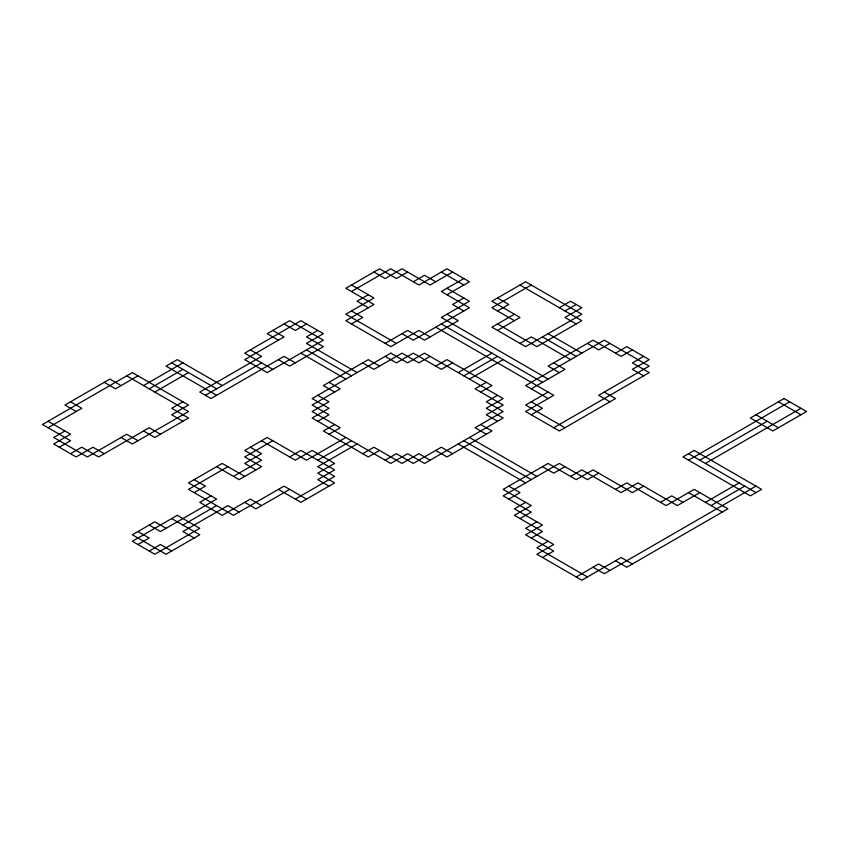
<?xml version="1.0" encoding="UTF-8"?>
<svg xmlns="http://www.w3.org/2000/svg" width="849" height="849" viewBox="0 0 849 849"><rect width="100%" height="100%" fill="white"/><g stroke="black" fill="none" stroke-linecap="round" stroke-linejoin="round"><path stroke-width="1.27" d="M48.064 427.747L81.78 408.284L70.541 401.789M137.963 375.842L115.485 388.821L104.257 382.337M64.927 430.984L53.689 437.479L87.394 456.942L126.724 434.232L137.963 440.716M143.577 385.573L182.906 362.873M149.201 388.821L182.906 369.357M59.303 447.211L70.541 440.716L42.45 424.5L132.348 372.605L188.531 405.037L171.668 414.768L182.906 421.253M154.815 392.058L188.531 372.605M70.541 453.695L81.78 447.211L98.633 456.942L149.201 427.747L160.44 434.232M351.465 291.504L390.795 268.804L418.886 285.02L446.977 268.804L469.444 281.772L446.977 294.752M306.51 323.947L295.282 330.431L284.044 323.947M182.906 401.789L171.668 408.284L188.531 418.016L154.815 437.479L143.577 430.984M368.317 294.752L357.079 301.236L368.317 307.72M407.647 272.041L396.409 278.536L379.556 268.804L345.84 288.267L373.931 304.483L345.84 320.699L390.795 346.647L418.886 330.431L430.114 336.915M205.384 395.305L261.566 362.873M317.749 330.431L306.51 336.915L323.373 346.647L289.658 366.11L278.419 359.626M413.261 281.772L424.5 275.288L435.739 281.772M351.465 323.947L362.693 317.452L351.465 310.967M452.591 272.041L430.114 285.02L402.023 268.804L385.17 278.536L373.931 272.041M463.83 278.536L441.353 291.504L469.444 307.72L413.261 340.162L402.023 333.678M385.17 343.41L407.647 330.431L424.5 340.162L458.205 320.699L446.977 314.215M463.83 297.999L452.591 304.483L463.83 310.967M531.251 285.02L491.921 307.72L514.398 320.699M227.861 466.663L188.531 489.374L233.475 515.322L284.044 486.127L306.51 499.106M272.805 440.716L244.714 456.942L261.566 466.663L239.089 479.643L216.622 466.663M497.535 310.967L508.774 304.483L497.535 297.999M194.145 492.622L205.384 486.127L194.145 479.643M317.749 421.253L328.988 414.768L312.135 405.037L340.226 388.821L328.988 382.337M430.114 356.378L418.886 362.873L402.023 353.142L373.931 369.357L362.693 362.873M233.475 476.395L261.566 460.179L244.714 450.448L267.18 437.479L306.51 460.179L345.84 437.479M514.398 314.215L491.921 327.183L525.627 346.647L581.82 314.215L525.627 281.772L491.921 301.236L520.013 317.452L497.535 330.431M210.998 495.858L199.77 502.353L222.236 515.322L250.328 499.106L261.566 505.59M334.602 424.5L323.373 430.984L368.317 456.942L379.556 450.448M435.739 366.11L446.977 359.626L491.921 385.573L480.683 392.058M137.963 544.517L149.201 538.033L137.963 531.548M289.658 456.942L300.896 450.448L334.602 469.911L317.749 479.643L328.988 486.127M328.988 434.232L340.226 427.747L312.135 411.521L328.988 401.789L317.749 395.305M452.591 362.873L441.353 369.357L413.261 353.142L396.409 362.873L385.17 356.378M182.906 525.053L216.622 505.59M559.342 307.72L570.581 301.236L581.82 307.72L564.956 317.452L576.195 323.947M149.201 551.001L160.44 544.517L171.668 551.001M458.205 372.605L491.921 353.142M564.956 310.967L576.195 304.483M317.749 460.179L351.465 440.716M463.83 375.842L497.535 356.378M520.013 343.41L531.251 336.915L570.581 359.626M357.079 443.963L317.749 466.663L334.602 476.395L295.282 499.106M469.444 379.089L503.16 359.626M289.658 489.374L255.952 508.838L244.714 502.353M362.693 453.695L373.931 447.211L402.023 463.427L418.886 453.695L430.114 460.179M486.307 382.337L475.069 388.821L503.16 405.037L486.307 414.768L497.535 421.253M385.17 460.179L396.409 453.695L413.261 463.427L441.353 447.211L452.591 453.695M497.535 395.305L486.307 401.789L503.16 411.521L475.069 427.747L486.307 434.232M531.251 388.821L564.956 369.357L553.718 362.873M609.911 343.41L598.672 349.894L587.434 343.41M548.104 392.058L525.627 405.037L564.956 427.747M615.525 353.142L626.764 346.647L649.23 359.626L632.378 369.357L643.616 375.842M632.378 349.894L621.139 356.378L593.048 340.162L548.104 366.11L559.342 372.605M531.251 414.768L542.49 408.284L531.251 401.789M643.616 356.378L632.378 362.873L649.23 372.605L553.718 427.747M508.774 499.106L520.013 492.622L508.774 486.127M564.956 466.663L553.718 473.158L542.49 466.663M525.627 502.353L514.398 508.838L542.49 525.053L525.627 534.785L553.718 551.001L542.49 557.496M570.581 476.395L581.82 469.911L621.139 492.622L638.002 482.89L677.332 505.59L699.799 492.622M520.013 518.569L531.251 512.085L503.16 495.858L559.342 463.427L587.434 479.643L598.672 473.158M536.865 521.817L525.627 528.301L553.718 544.517L536.865 554.248L581.82 580.196L621.139 557.496L632.378 563.98M531.251 538.033L542.49 531.548L514.398 515.322L531.251 505.59L503.16 489.374L548.104 463.427L576.195 479.643L593.048 469.911L632.378 492.622L643.616 486.127M615.525 489.374L626.764 482.89L666.094 505.59L694.185 489.374L727.89 508.838L626.764 567.228L615.525 560.733M548.104 541.28L536.865 547.764L587.434 576.959M688.56 460.179L789.697 401.789M699.799 460.179L767.22 421.253M705.423 463.427L800.936 408.284M660.469 502.353L671.708 495.858L682.946 502.353M576.195 576.959L598.672 563.98L609.911 570.464M705.423 502.353L739.129 482.89M711.038 505.59L744.743 486.127M755.981 486.127L604.286 573.712L593.048 567.228M778.459 401.789L800.936 414.768M755.981 414.768L778.459 427.747M520.013 285.02L581.82 320.699L536.865 346.647L497.535 323.947M441.353 272.041L463.83 285.02M548.104 333.678L581.82 353.142M542.49 336.915L576.195 356.378M446.977 288.267L469.444 301.236L441.353 317.452L548.104 379.089M604.286 392.058L615.525 398.552L559.342 430.984L525.627 411.521L553.718 395.305L435.739 327.183M609.911 401.789L598.672 395.305L649.23 366.11L604.286 340.162L525.627 385.573L548.104 398.552M688.56 453.695L755.981 492.622M441.353 323.947L542.49 382.337M351.465 285.02L373.931 297.999L345.84 314.215L396.409 343.41M688.56 492.622L722.276 512.085M379.556 366.11L368.317 359.626L323.373 385.573L334.602 392.058M480.683 424.5L491.921 430.984L446.977 456.942L435.739 450.448M357.079 372.605L306.51 343.41L323.373 333.678L300.896 320.699L244.714 353.142L272.805 369.357M469.444 437.479L536.865 476.395M272.805 330.431L284.044 336.915L244.714 359.626L267.18 372.605L323.373 340.162L289.658 320.699L267.18 333.678L278.419 340.162M306.51 349.894L351.465 375.842M463.83 440.716L531.251 479.643M300.896 353.142L345.84 379.089M458.205 443.963L525.627 482.89M295.282 362.873L284.044 356.378L210.998 398.552L199.77 392.058L261.566 356.378L250.328 349.894M222.236 385.573L177.292 359.626L166.054 366.11L216.622 395.305M171.668 362.873L216.622 388.821M261.566 440.716L295.282 460.179L312.135 450.448L334.602 463.427L317.749 473.158L334.602 482.89L300.896 502.353L278.419 489.374M126.724 375.842L188.531 411.521L132.348 443.963L121.11 437.479M250.328 447.211L261.566 453.695L244.714 463.427L255.952 469.911M121.11 385.573L109.871 379.089L64.927 405.037L76.155 411.521M244.714 476.395L222.236 463.427L188.531 482.89L216.622 499.106L160.44 531.548L149.201 525.053M239.089 512.085L227.861 505.59L182.906 531.548L194.145 538.033M48.064 421.253L70.541 434.232L53.689 443.963L76.155 456.942L93.019 447.211L104.257 453.695M171.668 518.569L199.77 534.785L166.054 554.248L132.348 534.785L154.815 521.817L166.054 528.301M390.795 353.142L312.135 398.552L328.988 408.284L312.135 418.016L390.795 463.427L407.647 453.695L424.5 463.427L503.16 418.016L486.307 408.284L503.16 398.552L424.5 353.142L407.647 362.873L390.795 353.142M177.292 515.322L132.348 541.28L154.815 554.248L199.77 528.301L177.292 515.322M694.185 450.448L682.946 456.942L750.367 495.858L761.606 489.374L694.185 450.448M784.073 398.552L750.367 418.016L772.845 430.984L806.55 411.521L784.073 398.552"/></g></svg>
